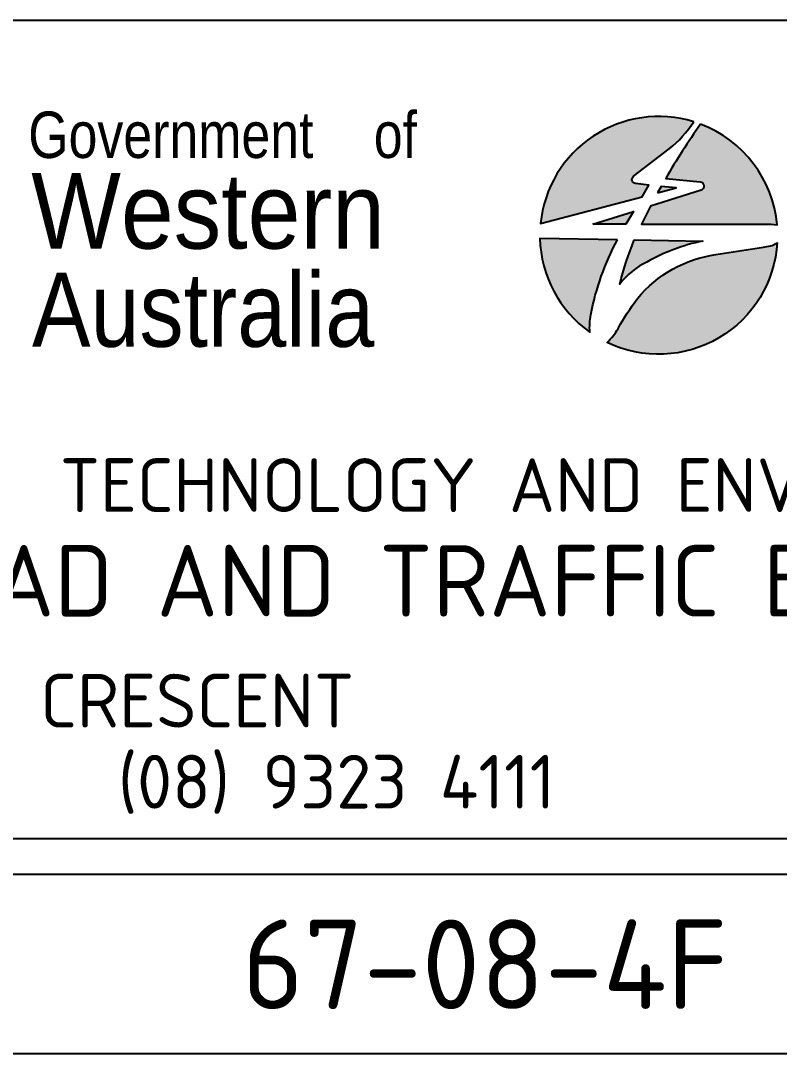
# Model space of a CAD drawing. Extents: x 0 to 420, y 0 to 297.
# Drawn here: x 365.59 to 386.79, y 52 to 80.84 of the extents above; entities that cross this region are included whole.
import ezdxf
from ezdxf.enums import TextEntityAlignment as Align

# ---------------------------------------------------------------- set-up
doc = ezdxf.new("R2010")
doc.units = 0
doc.header["$MEASUREMENT"] = 0
doc.layers.get('0').update_dxf_attribs({"linetype": 'CONTINUOUS'})
for name, color, linetype in [('TBLK18', 4, 'CONTINUOUS'), ('TBLK25', 1, 'CONTINUOUS'), ('TBLK35', 3, 'CONTINUOUS'), ('TBLK50', 7, 'CONTINUOUS')]:
    doc.layers.add(name, color=color, linetype=linetype)
doc.styles.add('HELV', font='helvs.shx')
doc.styles.add('HELVL', font='helvl.shx')
doc.styles.add('ISO', font='iso3098b.shx')

# ---------------------------------------------------------------- blocks, each defined once
blk = doc.blocks.new('TBLK')
at = {"layer": 'TBLK18'}
h = blk.add_hatch(color=256, dxfattribs=at)
edge = h.paths.add_edge_path()
edge.add_arc((383.4146165790443, 74.84452328183923), 3.319740311132585, 244.2710141162279, 356.5542821742132, ccw=False)
edge.add_arc((380.8809348257396, 73.01913663098651), 1.59730429446042, 313.1558795123246, 331.0646081357236)
edge.add_arc((388.5802989429895, 68.73271739043037), 7.214832203669095, 142.9445716302525, 150.8565616609992, ccw=False)
edge.add_arc((385.4917370662413, 70.88803430009409), 3.454111619343131, 97.99761436772042, 140.6038713467217, ccw=False)
edge.add_line((385.0111600612142, 74.30855075541493), (386.3467531045388, 74.51796447243517))
edge.add_line((386.3467531045388, 74.51796447243517), (386.5814434663946, 74.5646155674243))
edge.add_line((386.5814434663946, 74.5646155674243), (386.7070210877171, 74.62604172770959))
edge.add_line((386.7070210877171, 74.62604172770959), (386.7283554238503, 74.64499733920874))
edge = h.paths.add_edge_path()
edge.add_line((382.7316227857368, 74.71683249396146), (384.6463199966502, 74.68629209699333))
edge.add_arc((385.7290712464867, 69.41334951407171), 5.382961429530287, 101.6038743093726, 119.4650002517167)
edge.add_arc((384.0032076163909, 72.20166707808707), 2.110431782712224, 115.9039413267376, 142.5276838666491)
edge.add_arc((391.5869972980323, 71.13409681202816), 9.55267777744072, 157.9725717107198, 165.7494585008955, ccw=False)
h.paths.add_polyline_path([(383.3807721272701, 76.03470124846875), (383.8985907237658, 76.17072411431532), (383.4802096167468, 76.21055262760405)], flags=17)
edge = h.paths.add_edge_path()
edge.add_arc((401.3695813202679, 66.13675896175727), 20.52932186880637, 144.8616855669272, 149.8904327052451)
edge.add_line((383.6103287697837, 76.43539990322012), (384.5741161724762, 76.33699131456952))
edge.add_arc((384.5623149207366, 76.22141301069766), 0.1161792316574609, -72.43402750837708, 84.16995513600028, ccw=False)
edge.add_line((384.5973782479528, 76.11065120792684), (383.1804764594089, 75.66210947420478))
edge.add_line((383.1804764594089, 75.66210947420478), (382.9326025032634, 75.15418876986925))
edge.add_line((382.9326025032634, 75.15418876986925), (386.0986397448972, 75.15418876986924))
edge.add_line((386.0986397448972, 75.15418876986924), (386.5583050342733, 75.15768483459581))
edge.add_line((386.5583050342733, 75.15768483459581), (386.7212642103802, 75.13906899228041))
edge.add_arc((383.4146165790444, 74.8445232818396), 3.319740311132451, 5.09029186978414, 69.42248339928305)
h.paths.add_polyline_path([(381.5760020029528, 75.15418876986924), (382.7065419165376, 75.51207831237764), (382.4948509676599, 75.15418876986925)])
edge = h.paths.add_edge_path()
edge.add_line((382.2601455640078, 74.72435279609118), (380.0959813707299, 74.75887231865076))
edge.add_arc((383.4146165790443, 74.84452328183946), 3.319740311132641, 181.4784238697927, 234.5138459358571)
edge.add_arc((383.8662852334974, 72.25170315518284), 2.381354209299404, 170.8864170595089, 182.6547323051178, ccw=False)
edge.add_arc((389.0140999531054, 71.14240445652285), 7.645014963840632, 152.0608320308438, 168.7880661711795, ccw=False)
edge = h.paths.add_edge_path()
edge.add_arc((383.4146165790444, 74.84452328183947), 3.319740311132603, 72.86062074355443, 174.2711353060112)
edge.add_line((380.1114570163249, 75.1759031795008), (382.9485083637569, 75.92115230234631))
edge.add_line((382.9485083637569, 75.92115230234631), (383.1410630824832, 76.24668969805505))
edge.add_line((383.1410630824832, 76.24668969805505), (382.7694293934647, 76.28970227276038))
edge.add_arc((382.7827867145545, 76.40511109322838), 0.1161792316574378, 127.45537385829499, 263.39800857842727, ccw=False)
edge.add_line((382.7121330905692, 76.49733733291244), (383.7067865390256, 77.259331652357))
edge.add_arc((381.7220900370255, 79.74657994086178), 3.182047179681858, 308.5880708552227, 327.0713233710611)
for points in [[(384.3929346540526, 78.01683623573777, 0.4738221082160481), (380.1114570163249, 75.1759031795008), (382.9485083637569, 75.92115230234631), (383.1410630824832, 76.24668969805505), (382.7694293934647, 76.28970227276038, -0.6741443966541011), (382.7121330905692, 76.49733733291244), (383.7067865390256, 77.259331652357, 0.08082370949450712), (384.3929346540535, 78.0168362357384, 0.08082370949450712)], [(384.5814199904305, 77.95245596008984, 0.02194557074047774), (383.6103287697837, 76.43539990322012), (384.5741161724762, 76.33699131456952, -0.8141568920974709), (384.5973782479528, 76.11065120792684), (383.1804764594089, 75.66210947420478), (382.9326025032634, 75.15418876986925), (386.0986397448972, 75.15418876986924), (386.5583050342733, 75.15768483459581), (386.7212642103802, 75.13906899228041, 0.2883146768243815), (384.5814199904302, 77.95245596008995, 0.2883146768243815)], [(382.2601455640078, 74.72435279609118), (380.0959813707299, 74.75887231865076, 0.2356318768874746), (381.4874867397155, 72.14140539396855, -0.05139414063702304), (381.5149925611915, 72.62889095894698, -0.07311620385961971), (382.2601455640078, 74.7243527960912)], [(382.7316227857368, 74.71683249396146), (384.6463199966502, 74.68629209699333, 0.07809203019320078), (383.0812366485679, 74.10005898809234, 0.1166933903536242), (382.3282689492453, 73.48560740800221, -0.03394610012678864)], [(386.7283554238503, 74.64499733920874, -0.5332958979779331), (381.9734679018359, 71.85391026382119, 0.0783010061314301), (382.2788409711784, 72.24632396439381, -0.034536290402125), (382.8224809199026, 73.08028399027867, -0.1880765559254618), (385.0111600612142, 74.30855075541493), (386.3467531045388, 74.51796447243517), (386.5814434663946, 74.5646155674243), (386.7070210877171, 74.62604172770959), (386.7283554238503, 74.64499733920874)]]:
    blk.add_lwpolyline(points, format="xyb", close=True, dxfattribs=at)
for points in [[(383.3807721272701, 76.03470124846875), (383.8985907237658, 76.17072411431532), (383.4802096167468, 76.21055262760405)], [(381.5760020029528, 75.15418876986924), (382.7065419165376, 75.51207831237764), (382.4948509676599, 75.15418876986925)]]:
    blk.add_lwpolyline(points, close=True, dxfattribs=at)
at = {"layer": 'TBLK35'}
for p, q in [((352.5000000000002, 57.0000034073438), (415.5000000000002, 57.0000034073438)), ((352.5000000000002, 52.0000034073438), (415.5000000000002, 52.0000034073438))]:
    blk.add_line(p, q, dxfattribs=at)
at = {"layer": 'TBLK50'}
blk.add_lwpolyline([(406.9999970975589, 80.8409504196334), (355.999954804841, 80.8409504196334, 0.4142135623730941), (353.4999527316685, 78.34094834646098), (353.4999527316685, 60.50000548051625, 0.4142135623730959), (355.9999548048409, 58.0000034073438), (406.9999970975589, 58.0000034073438, 0.4142135623730969), (409.4999991707314, 60.50000548051625), (409.4999991707314, 78.34094834646098, 0.4142135623730932)], format="xyb", close=True, dxfattribs=at)
at = {"layer": 'TBLK18', "style": 'ISO'}
blk.add_attdef('MR_DIRECTORATE', text='', height=1.5, dxfattribs=at).set_placement((381.4999759511999, 67.11854008754318), align=Align.CENTER)
for tag, p in [('STREET_NAME', (355.5137895790352, 61.09980758557714)), ('SUBURB_POSTCODE', (388.4876006384665, 61.09980758557715)), ('TELEPHONE_NO.', (368.305585181161, 58.83607451485062)), ('FAX_NO.', (393.5551626321451, 58.83607451485064))]:
    blk.add_attdef(tag, p, '', height=1.5, dxfattribs=at)
at = {"layer": 'TBLK25'}
for s, height, style, width, p in [('Government ', 1.296069178616112, 'HELVL', 0.8, (365.7998291585154, 77.00545552668854)), ('of', 1.296069178616112, 'HELVL', 0.8, (375.4540022351991, 77.00545552668854)), ('Western', 2.111576383299367, 'HELV', 0.9, (365.8824030222758, 74.47454039914282)), ('Australia', 2.069969986569324, 'HELV', 0.85, (365.9027860024288, 71.73434144055952))]:
    blk.add_text(s, height=height, dxfattribs=dict(at, style=style, width=width)).set_placement(p)
at = {"layer": 'TBLK25', "style": 'ISO'}
for tag, height, p in [('MR_BRANCH', 2, (381.4999759511999, 64.19890984097322)), ('ROAD_SECTION', 1.75, (384.5000000000002, 29.16173896970201)), ('SLK', 1.75, (384.5000000000002, 26.1075246124858)), ('CHAINAGE', 1.75, (384.5000000000002, 19.20540307318197)), ('DRG_TYPE_03', 1.75, (360.5136367805103, 11.49817876604902)), ('DRG_TYPE_02', 1.75, (360.5136367805103, 8.36094648421215)), ('DRG_TYPE_01', 1.75, (360.3001827363209, 5.421370036774192))]:
    blk.add_attdef(tag, text='', height=height, dxfattribs=at).set_placement(p, align=Align.CENTER)
for tag, p, height in [('FILE_NUMBER', (371.7734372500394, 53.23654939078443), 2.5), ('DESIGNED_/_DRAWN', (371.7734372500394, 48.48654939078443), 2), ('VERIFIED', (371.7734372500394, 43.48654939078443), 2), ('APPROVED', (371.7734372500394, 38.48654939078443), 2), ('LOCAL_AUTHORITY', (370.4803380961682, 16.73347288757691), 1.25)]:
    blk.add_attdef(tag, p, '', height=height, dxfattribs=at)
at = {"layer": 'TBLK35', "style": 'ISO', "width": 0.9}
for tag, p in [('ROAD_PROJECT&NUMBER', (384.5000000000002, 32.2306857455136)), ('DRAWING_DESCRIPTION', (384.5000000000002, 22.28803357079107))]:
    blk.add_attdef(tag, text='', height=2.5, dxfattribs=at).set_placement(p, align=Align.CENTER)
at = {"layer": 'TBLK50', "style": 'ISO'}
blk.add_attdef('DRG_NUMBER', (370.5000239680314, 6.021273163303363), '', height=5, dxfattribs=at)

msp = doc.modelspace()

# ---------------------------------------------------------------- block references
ref = msp.add_blockref('TBLK', (0, 0))
ref.add_attrib('FILE_NUMBER', '67-08-4F', (371.7734372500394, 53.23654939078443), dxfattribs={"layer": 'TBLK25', "height": 2.5, "style": 'ISO'})
ref.add_attrib('STREET_NAME', 'WATERLOO CRESCENT', (355.5137895790352, 61.09980758557714), dxfattribs={"layer": 'TBLK18', "height": 1.5, "style": 'ISO'})
ref.add_attrib('TELEPHONE_NO.', '(08) 9323 4111', (368.305585181161, 58.83607451485062), dxfattribs={"layer": 'TBLK18', "height": 1.5, "style": 'ISO'})
ref.add_attrib('MR_BRANCH', 'ROAD AND TRAFFIC ENGINEERING', dxfattribs={"layer": 'TBLK25', "height": 2, "style": 'ISO'}).set_placement((381.4999759511999, 64.19890984097322), align=Align.CENTER)
ref.add_attrib('MR_DIRECTORATE', 'TECHNOLOGY AND ENVIRONMENT', dxfattribs={"layer": 'TBLK18', "height": 1.5, "style": 'ISO'}).set_placement((381.4999759511999, 67.11854008754318), align=Align.CENTER)

doc.saveas('drawing.dxf')
